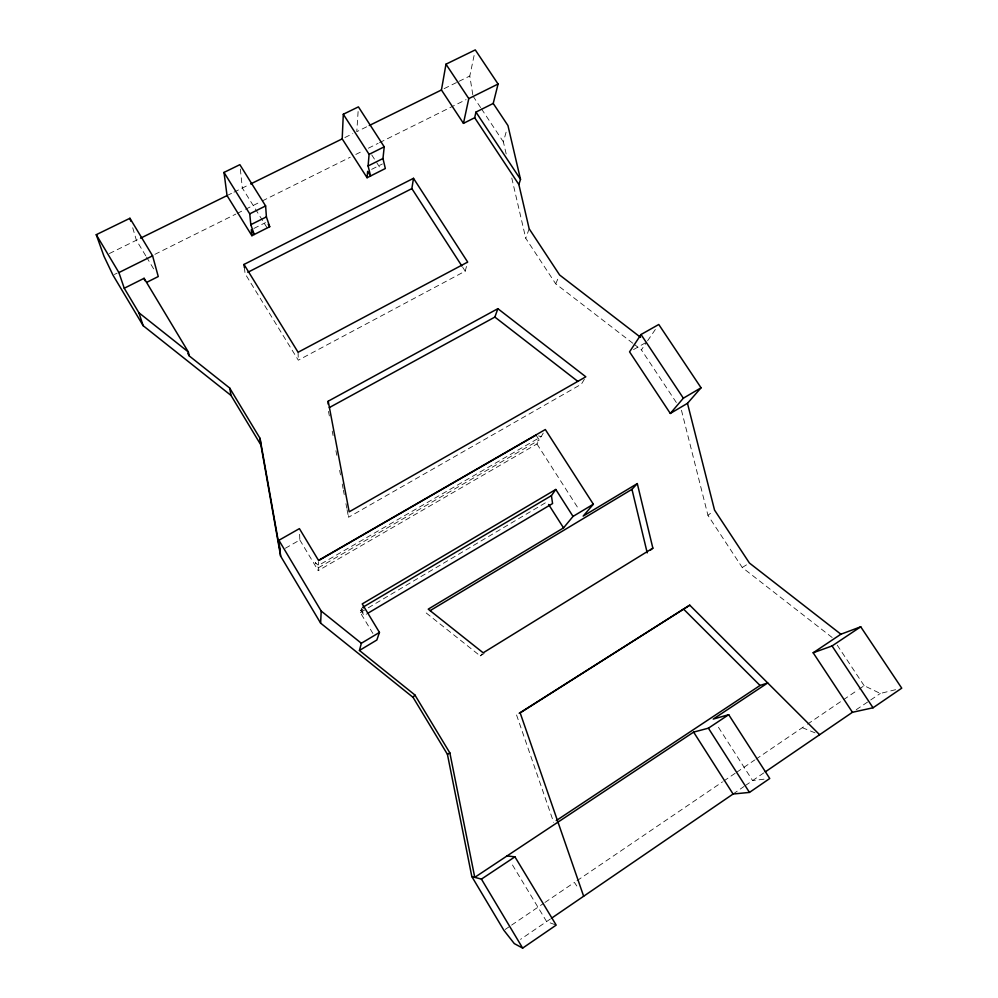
<?xml version="1.0" encoding="UTF-8"?>
<svg xmlns="http://www.w3.org/2000/svg" width="998" height="998" viewBox="0 0 998 998"><rect width="100%" height="100%" fill="white"/><g stroke="black" fill="none" stroke-linecap="round" stroke-linejoin="round"><path stroke-width="0.75" stroke-dasharray="4.99 3.74" d="M543.236 433.107L541.166 436.7L318.424 565.442L318.499 561.649M536.063 435.103L539.232 440.031L536.949 443.96L318.225 570.619L318.362 567.8L315.206 562.535L318.424 565.442M358.107 111.527L356.785 131.674L367.888 126.21M584.354 379.252L581.41 384.155L348.514 517.276L349.001 513.197M472.803 94.723L469.784 76.023L474.362 54.254M372.915 633.468L360.303 612.547L360.827 610.19L363.509 608.605M244.36 267.526L245.084 273.702L298.302 360.191L465.205 271.157L467.688 262.075M506.186 153.954L503.391 141.916L506.285 131.499M632.832 343.25L555.699 283.819L525.734 238.248L529.165 228.767M555.699 283.819L559.067 276.259M676.332 402.506L641.402 349.861L646.729 342.065M647.59 340.805L655.324 329.502M426.221 612.984L480.225 655.923L482.196 653.852M832.17 637.51L742.238 567.488L707.956 515.355L712.347 511.837M733.081 794.021L744.059 786.461M745.281 785.613L763.969 772.776M550.459 918.946L520.532 939.368M505.188 929.462L510.315 925.982M511.6 925.109L543.661 903.34M544.933 902.466L574.424 882.444L578.615 888.707M577.006 880.698L722.49 781.896M723.775 781.01L735.364 773.151M736.649 772.277L754.675 760.027M755.973 759.154L806.184 725.059M807.469 724.186L842.25 700.559M843.535 699.685L857.706 690.067M858.991 689.194L864.143 685.688L880.298 693.46L897.452 689.231M856.234 709.715L880.298 693.46M480.225 655.923L484.205 653.465M742.238 567.488L749.436 563.047M360.303 612.547L366.977 608.593M368.299 607.794L546.966 501.882M360.827 610.19L364.045 615.516L366.715 613.932M318.362 567.8L539.232 440.031M285.353 548.251L299.837 539.993L299.625 534.304M633.518 349.599L645.407 342.813M253.879 228.455L265.48 222.641M371.655 169.348L382.384 163.959M114.396 274.475L117.19 273.078M154.865 254.353L235.802 214.108M237.2 213.422L244.173 209.942M245.57 209.256L260.927 201.621M262.324 200.922L350.236 157.222M355.812 154.441L362.798 150.972M368.374 148.203L378.142 143.338M379.539 142.652L466.066 99.638M109.368 253.542L139.171 238.871M227.045 195.583L232.609 192.839M233.994 192.152L249.275 184.63M344.846 137.562L352.805 133.645M444.135 88.647L457.645 81.998M458.993 81.337L469.784 76.023M764.031 779.189L752.604 780.573L716.576 724.336M538.608 435.901L541.166 436.7M554.826 924.597L546.63 921.566L510.976 862.497M802.317 727.679L818.123 734.091M634.054 344.198L641.402 349.861M473.04 96.17L480.624 107.597M481.473 108.869L503.391 141.916M837.21 645.12L864.143 685.688M462.698 267.277L465.205 271.157M371.73 154.902L375.884 161.352M376.708 162.649L380.038 167.801M536.949 443.96L578.965 509.541M267.202 227.993L242.339 188.048L240.019 166.13M145.758 255.8L136.377 240.244L132.509 227.07M146.544 257.097L154.353 270.059M299.837 539.993L318.225 570.619M361.276 608.206L364.045 615.516M516.552 714.967L553.653 822.327M681.447 410.215L707.956 515.355M511.774 178.043L525.734 238.248M328.492 411.376L329.352 415.916M332.209 431.036L333.07 435.577M335.927 450.709L336.788 455.25M339.644 470.382L340.505 474.911M342.227 483.993L343.087 488.533M343.362 490.043L344.223 494.584M345.944 503.666L346.805 508.194M347.079 509.716L348.514 517.276M298.09 352.269L298.302 360.191"/><path stroke-width="1.5" d="M328.093 404.053L328.217 401.184L497.865 308.681L585.826 376.807L349.163 511.837L328.217 401.184M342.189 138.872L343.3 114.246L358.419 106.873L384.218 146.818L382.97 158.52L385.328 168.525L367.089 177.731L342.189 138.872L250.66 183.944M507.021 855.935L514.931 856.833L556.185 925.109L522.653 948.1L514.307 943.609L503.903 930.336L471.829 876.568L447.428 754.338L413.072 697.365L320.632 623.151L321.194 611.05L278.904 540.28L299.412 528.628L318.524 560.389L545.32 429.527L593.348 504.215L583.169 516.103L637.298 483.593L652.854 548.139L650.596 550.023M367.089 177.731L367.638 171.357L370.582 175.947L368.1 165.955L369.098 154.353L343.3 114.246M461.862 265.992L411.862 188.61L413.484 178.318L243.999 264.445L244.36 267.526M493.224 103.443L475.959 112.088L474.674 117.739L463.459 123.365L441.44 89.982L445.981 64.184L475.273 49.9L498.077 84.032L493.224 103.443L507.945 125.548L520.507 179.353L518.86 184.518L529.165 228.767L559.629 274.999L640.591 337.336M463.459 123.365L468.786 98.602L445.981 64.184M522.653 948.1L481.423 879.113L474.761 877.354L449.861 752.916L414.881 694.957L359.442 650.459L361.363 643.261L379.452 632.42L362.237 603.915L555.811 489.457L573.027 516.403L563.533 527.892L428.229 609.154L483.182 652.817L652.854 548.139M379.452 632.42L376.857 640.005L359.442 650.459M329.278 407.608L494.871 317.077L497.865 308.681M641.028 334.517L629.563 351.857L670.307 413.446L687.472 403.329L701.058 387.785L658.767 324.487L641.028 334.517L683.356 398.19L670.307 413.446M362.623 607.408L551.42 495.632L555.811 489.457M413.072 697.365L414.881 694.957M430.238 610.576L631.959 489.307L637.298 483.593M551.732 918.073L733.081 794.021L749.473 792.412L769.745 778.502L728.702 714.693L713.221 719.096L767.712 682.944L760.052 685.464L556.248 820.606M765.241 771.903L852.442 712.285L873.038 707.782L901.743 688.171L860.725 626.794L840.902 634.217L813.17 652.767L852.442 712.285M813.17 652.767L832.058 645.955L860.725 626.794M481.423 879.113L514.931 856.833M471.829 876.568L474.761 877.354L693.622 732.108L708.405 728.178L728.702 714.693M519.172 713.296L689.755 605.175L819.558 734.665M689.755 605.175L520.158 712.871L583.643 896.216M573.027 516.403L593.348 504.215M368.05 613.134L552.58 503.541L551.42 495.632M683.356 398.19L701.058 387.785M447.428 754.338L449.861 752.916M319.235 560.202L536.063 435.103M247.841 272.292L411.862 188.61M251.895 235.703L269.709 226.708L266.404 216.89L265.618 205.937L239.869 164.67L224.001 172.417L227.045 195.583L251.895 235.703L251.309 229.752L254.241 234.493L250.81 224.7L249.737 213.859L224.001 172.417M146.768 282.322L158.258 276.546L152.594 255.825L129.927 218.275L96.257 234.692L103.954 256.212L112.999 275.161L143.151 325.697L231.025 395.445L260.902 444.996L280.613 556.086L320.632 623.151M250.81 224.7L266.404 216.89M368.1 165.955L382.97 158.52M143.151 325.697L138.884 312.736L124.251 288.247L144.099 278.305L188.335 351.97L189.371 356.036L229.665 388.01L260.041 438.347L280.089 551.258M124.251 288.247L118.899 272.579L152.594 255.825M468.786 98.602L498.077 84.032M249.737 213.859L265.618 205.937M369.098 154.353L384.218 146.818M140.556 238.173L227.045 195.583M369.272 125.523L441.44 89.982M494.871 317.077L577.755 381.323M840.902 634.217L749.436 563.047L714.543 510.09L687.472 403.329M138.884 312.736L188.335 351.97M321.194 611.05L361.363 643.261M683.455 608.98L760.052 685.464M832.058 645.955L873.038 707.782M475.959 112.088L520.507 179.353M474.674 117.739L518.86 184.518M413.484 178.318L467.688 262.075L298.09 352.269L243.999 264.445M708.405 728.178L749.473 792.412M548.626 504.489L563.533 527.892M693.622 732.108L733.081 794.021M268.237 224.35L269.709 226.708M187.774 353.379L189.371 356.036M96.257 234.692L118.899 272.579M144.099 278.305L144.785 280.638M129.927 218.275L130.788 221.207M631.959 489.307L647.215 552.855M229.665 388.01L231.025 395.445M260.041 438.347L260.902 444.996M278.904 540.28L280.613 556.086"/></g></svg>
